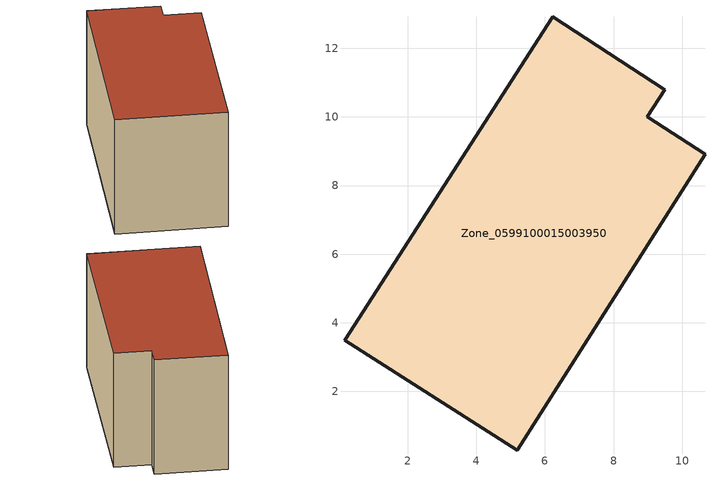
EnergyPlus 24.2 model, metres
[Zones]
Zone_0599100015003950
 floor ground (C_G): 9.49,10.79 8.98,10 10.67,8.91 5.19,0.29 0.16,3.5 6.23,12.91 z0.87
 wall outside (C_F): 8.98,10 9.49,10.79 6.23,12.91 0.16,3.5 5.19,0.29 10.67,8.91 8.98,10 z0.87:7.81
 roof outside (C_R): 5.19,0.29 10.67,8.91 8.98,10 9.49,10.79 6.23,12.91 0.16,3.5 z7.81
[BUILDING]
Pand.0599100015003950: North Axis=0; Terrain=City; Loads Convergence Tolerance Value=0.04; Temperature Convergence Tolerance Value=0.4; Solar Distribution=FullExterior; Maximum Number of Warmup Days=25; Minimum Number of Warmup Days=1
[Site:Location]
Rotterdam.The.Hague.AP_ZH_NLD Design_Conditions: Latitude=51.96; Longitude=4.45; Time Zone=1; Elevation=-4.5
[SITE:GROUNDTEMPERATURE:BUILDINGSURFACE]
18, 18, 18, 18, 18, 18, 18, 18, 18, 18, 18, 18
[MATERIAL] Thermal Absorptance=0.9; Solar Absorptance=0.7; Visible Absorptance=0.7
Name | Roughness | Thickness | Conductivity | Density | Specific Heat
G.TI.1965-1974 | MediumSmooth | 0.15 | 0.882353 | 540 | 1210
F.TI.1965-1974 | Rough | 0.3 | 0.697674 | 1920 | 840
R.TI.1965-1974 | MediumRough | 0.2 | 0.232558 | 1500 | 1000
[CONSTRUCTION]
C_G: G.TI.1965-1974
C_F: F.TI.1965-1974
C_R: R.TI.1965-1974
[ZONE]
Zone_0599100015003950: Type=1; Multiplier=1; Ceiling Height=Autocalculate; Volume=Autocalculate; Floor Area=autocalculate; Part of Total Floor Area=Yes
[ZONEINFILTRATION:DESIGNFLOWRATE]
Infil_Zone_0599100015003950: Zone or ZoneList or Space or SpaceList=Zone_0599100015003950; Schedule=AlwaysOn; Design Flow Rate Calculation Method=Flow/Area; Flow Rate per Floor Area=0.003; Constant Term Coefficient=1; Temperature Term Coefficient=0; Velocity Term Coefficient=0; Velocity Squared Term Coefficient=0
[HVACTEMPLATE:ZONE:IDEALLOADSAIRSYSTEM]
Zone_0599100015003950: Maximum Heating Supply Air Temperature=50; Minimum Cooling Supply Air Temperature=13; Maximum Heating Supply Air Humidity Ratio=0.0156; Minimum Cooling Supply Air Humidity Ratio=0.0077; Heating Limit=NoLimit; Cooling Limit=NoLimit; Dehumidification Control Type=ConstantSensibleHeatRatio; Cooling Sensible Heat Ratio=0.7; Dehumidification Setpoint=60; Humidification Control Type=None; Humidification Setpoint=30; Outdoor Air Method=None; Outdoor Air Flow Rate per Person=0.00944; Outdoor Air Flow Rate per Zone Floor Area=0; Outdoor Air Flow Rate per Zone=0; Demand Controlled Ventilation Type=None; Outdoor Air Economizer Type=NoEconomizer; Heat Recovery Type=None; Sensible Heat Recovery Effectiveness=0.7; Latent Heat Recovery Effectiveness=0.65
[ZONECONTROL:THERMOSTAT]
ThermostatControl_Zone_0599100015003950: Zone or ZoneList=Zone_0599100015003950; Control Type Schedule=DualSetpointControlType; Control 1=Thermostat_Zone_0599100015003950; Temperature Difference Between Cutout And Setpoint=0
[THERMOSTATSETPOINT:DUALSETPOINT]
Thermostat_Zone_0599100015003950: Heating Setpoint Temperature Schedule=HeatingSetpoint_Zone_0599100015003950; Cooling Setpoint Temperature Schedule=CoolingSetpoint_Zone_0599100015003950
[SCHEDULE:COMPACT]
HeatingSetpoint_Zone_0599100015003950: Through: 12/31, For: AllDays, Until: 24:00, 21
CoolingSetpoint_Zone_0599100015003950: Through: 12/31, For: AllDays, Until: 24:00, 24
DualSetpointControlType: Through: 12/31, For: AllDays, Until: 24:00, 4
AlwaysOn: Through: 12/31, For: AllDays, Until: 24:00, 1
